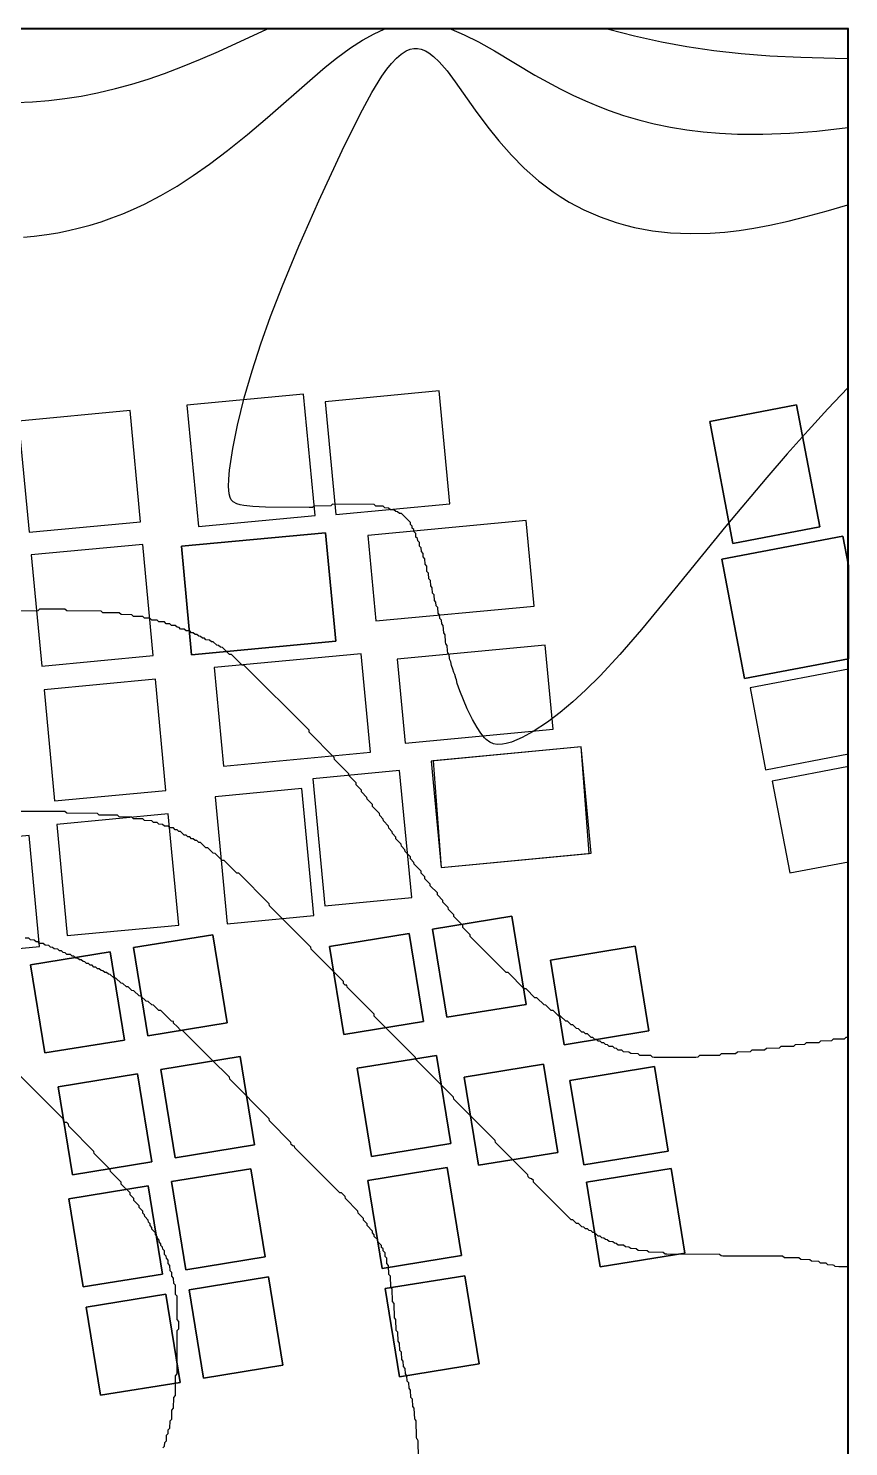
# Model space of a CAD drawing. Header units: millimetres. Extents: x 0 to 1200, y 0 to 1080.
# Drawn here: x 973.1 to 1200, y 687.6 to 1080 of the extents above; entities that cross this region are included whole.
import ezdxf

# ---------------------------------------------------------------- set-up
doc = ezdxf.new("R2010")
doc.units = ezdxf.units.MM
for name, color, linetype in [('BLDG_BOX_RASTER', 1, 'Continuous'), ('BLDG_FOOTPRINT_RASTER', 12, 'Continuous'), ('CONTOUR_44', 5, 'Continuous'), ('CONTOUR_45', 5, 'Continuous'), ('CONTOUR_46', 150, 'Continuous'), ('CONTOUR_47', 150, 'Continuous'), ('CONTOUR_48', 130, 'Continuous'), ('CONTOUR_49', 90, 'Continuous'), ('CONTOUR_50', 90, 'Continuous'), ('CONTOUR_51', 3, 'Continuous'), ('CONTOUR_52', 60, 'Continuous'), ('CONTOUR_53', 50, 'Continuous'), ('MODEL_BOUNDARY', 7, 'Continuous')]:
    doc.layers.add(name, color=color, linetype=linetype)

msp = doc.modelspace()

# ---------------------------------------------------------------- linework, layer by layer
at = {"layer": 'BLDG_BOX_RASTER'}
for points in [[(1052.45, 945.21, 98.07), (1049.27, 978.8, 97.63), (1016.99, 975.74, 98.21), (1020.17, 942.16, 98.34), (1052.45, 945.21, 98.07)], [(1058.14, 945.46, 98.06), (1089.73, 948.45, 97.42), (1086.78, 979.71, 96), (1055.18, 976.72, 97.48), (1058.14, 945.46, 98.06)], [(973.33, 940.6, 98.87), (1004.16, 943.52, 98.46), (1001.25, 974.25, 98.29), (970.42, 971.34, 98.08), (973.33, 940.6, 98.87)], [(1161.58, 971.23, 96.57), (1168, 937.52, 98.2), (1192, 942.09, 99.27), (1185.58, 975.8, 97.37), (1161.58, 971.23, 96.57)], [(1067.02, 939.69, 98.13), (1069.26, 916.04, 98.53), (1113.05, 920.18, 97.74), (1110.81, 943.83, 97.23), (1067.02, 939.69, 98.13)], [(1018.29, 906.69, 100.14), (1058.16, 910.46, 98.97), (1055.32, 940.47, 98.19), (1015.45, 936.7, 98.7), (1018.29, 906.69, 100.14)], [(1171.24, 900.11, 98.61), (1200, 905.58, 99.71), (1200, 931.37, 99.95), (1198.44, 939.55, 99.76), (1164.95, 933.17, 98.19), (1171.24, 900.11, 98.61)], [(976.83, 903.56, 100.45), (1007.66, 906.48, 100.25), (1004.75, 937.21, 98.8), (973.93, 934.3, 99.16), (976.83, 903.56, 100.45)], [(1065.22, 906.99, 98.85), (1024.55, 903.15, 100.15), (1027.13, 875.86, 100.92), (1067.8, 879.71, 99.52), (1065.22, 906.99, 98.85)], [(1077.34, 882.23, 99.01), (1118.27, 886.11, 98.01), (1116.07, 909.33, 97.87), (1075.14, 905.46, 98.55), (1077.34, 882.23, 99.01)], [(1200, 902.73, 99.63), (1172.74, 897.54, 98.63), (1177.05, 874.89, 98.4), (1200, 879.26, 98.77), (1200, 902.73, 99.63)], [(977.46, 897, 100.67), (980.36, 866.26, 101.87), (1011.19, 869.18, 101.52), (1008.28, 899.92, 100.44), (977.46, 897, 100.67)], [(1087.33, 847.85, 99.64), (1128.78, 851.77, 98.03), (1125.99, 881.19, 98.04), (1084.55, 877.27, 98.8), (1087.33, 847.85, 99.64)], [(1200, 875.78, 98.63), (1178.89, 871.77, 98.36), (1183.73, 846.33, 98.12), (1200, 849.43, 98.4), (1200, 875.78, 98.63)], [(1055.16, 837.25, 101.41), (1079.15, 839.52, 100.34), (1075.82, 874.66, 99.31), (1051.84, 872.39, 100.34), (1055.16, 837.25, 101.41)], [(1052.12, 834.53, 101.63), (1048.79, 869.67, 100.53), (1024.81, 867.4, 101.31), (1028.13, 832.26, 102.5), (1052.12, 834.53, 101.63)], [(1011.81, 862.65, 101.82), (980.98, 859.74, 102.17), (983.89, 829, 103.73), (1014.72, 831.92, 102.88), (1011.81, 862.65, 101.82)], [(945.41, 823.04, 104.56), (976.24, 825.96, 104.04), (973.33, 856.7, 102.36), (942.51, 853.78, 102.62), (945.41, 823.04, 104.56)], [(1088.85, 806.4, 101.2), (1110.82, 809.97, 100.17), (1106.85, 834.36, 99.13), (1084.89, 830.79, 100.4), (1088.85, 806.4, 101.2)], [(1024.15, 829.25, 102.72), (1002.19, 825.68, 103.46), (1006.16, 801.29, 104.32), (1028.12, 804.86, 103.48), (1024.15, 829.25, 102.72)], [(1082.38, 805.21, 101.51), (1078.42, 829.6, 100.73), (1056.46, 826.03, 101.77), (1060.42, 801.64, 102.46), (1082.38, 805.21, 101.51)], [(995.72, 824.49, 103.68), (973.76, 820.92, 104.32), (977.72, 796.53, 105.41), (999.68, 800.1, 104.56), (995.72, 824.49, 103.68)], [(1144.72, 802.63, 99.71), (1140.92, 826.04, 98.36), (1117.5, 822.23, 99.28), (1121.31, 798.82, 100.33), (1144.72, 802.63, 99.71)], [(1031.73, 795.51, 103.68), (1009.77, 791.95, 104.53), (1013.73, 767.56, 105.17), (1035.69, 771.13, 104.31), (1031.73, 795.51, 103.68)], [(1064.03, 792.3, 102.65), (1068, 767.91, 103.32), (1089.96, 771.48, 102.42), (1085.99, 795.87, 101.73), (1064.03, 792.3, 102.65)], [(1097.6, 765.46, 102.34), (1119.56, 769.03, 101.59), (1115.6, 793.42, 100.76), (1093.64, 789.85, 101.67), (1097.6, 765.46, 102.34)], [(1150.13, 769.35, 101.13), (1146.33, 792.75, 100.14), (1122.91, 788.94, 100.74), (1126.72, 765.54, 101.55), (1150.13, 769.35, 101.13)], [(1007.26, 766.37, 105.46), (1003.3, 790.75, 104.78), (981.33, 787.19, 105.69), (985.3, 762.8, 106.22), (1007.26, 766.37, 105.46)], [(1034.68, 764.51, 104.51), (1012.71, 760.94, 105.41), (1016.68, 736.55, 105.79), (1038.64, 740.12, 104.87), (1034.68, 764.51, 104.51)], [(1092.9, 740.47, 103.18), (1088.94, 764.86, 102.66), (1066.98, 761.29, 103.58), (1070.94, 736.9, 104.03), (1092.9, 740.47, 103.18)], [(1150.91, 764.55, 101.29), (1127.5, 760.75, 101.68), (1131.3, 737.34, 102.33), (1154.72, 741.15, 101.99), (1150.91, 764.55, 101.29)], [(984.28, 756.18, 106.36), (988.24, 731.79, 106.6), (1010.21, 735.36, 106.05), (1006.24, 759.75, 105.71), (984.28, 756.18, 106.36)], [(1043.51, 710.16, 104.94), (1039.54, 734.55, 104.91), (1017.58, 730.98, 105.82), (1021.55, 706.59, 105.7), (1043.51, 710.16, 104.94)], [(1097.77, 710.51, 103.59), (1093.81, 734.9, 103.27), (1071.85, 731.33, 104.04), (1075.81, 706.94, 104.04), (1097.77, 710.51, 103.59)], [(989.15, 726.22, 106.62), (993.11, 701.83, 106.56), (1015.07, 705.4, 105.95), (1011.11, 729.79, 106.06), (989.15, 726.22, 106.62)]]:
    msp.add_polyline3d(points, close=True, dxfattribs=at)
at = {"layer": 'BLDG_FOOTPRINT_RASTER'}
for points in [[(1016.99, 975.74, 98.21), (1020.17, 942.16, 98.34), (1052.45, 945.21, 98.07), (1049.27, 978.8, 97.63), (1016.99, 975.74, 98.21)], [(1055.18, 976.72, 97.48), (1058.14, 945.46, 98.06), (1089.73, 948.45, 97.42), (1086.78, 979.71, 96), (1055.18, 976.72, 97.48)], [(970.42, 971.34, 98.08), (973.33, 940.6, 98.87), (1004.16, 943.52, 98.46), (1001.25, 974.25, 98.29), (970.42, 971.34, 98.08)], [(1185.58, 975.8, 97.37), (1192, 942.09, 99.27), (1168, 937.52, 98.2), (1161.58, 971.23, 96.57), (1185.58, 975.8, 97.37)], [(1067.02, 939.69, 98.13), (1069.26, 916.04, 98.53), (1113.05, 920.18, 97.74), (1110.81, 943.83, 97.23), (1067.02, 939.69, 98.13)], [(1018.29, 906.69, 100.14), (1015.45, 936.7, 98.7), (1055.32, 940.47, 98.19), (1058.16, 910.46, 98.97), (1018.29, 906.69, 100.14)], [(1198.44, 939.55, 99.76), (1200, 931.37, 99.95), (1200, 905.58, 99.71), (1171.24, 900.11, 98.61), (1164.95, 933.17, 98.19), (1198.44, 939.55, 99.76)], [(973.93, 934.3, 99.16), (976.83, 903.56, 100.45), (1007.66, 906.48, 100.25), (1004.75, 937.21, 98.8), (973.93, 934.3, 99.16)], [(1024.55, 903.15, 100.15), (1027.13, 875.86, 100.92), (1067.8, 879.71, 99.52), (1065.22, 906.99, 98.85), (1024.55, 903.15, 100.15)], [(1075.14, 905.46, 98.55), (1077.34, 882.23, 99.01), (1118.27, 886.11, 98.01), (1116.07, 909.33, 97.87), (1075.14, 905.46, 98.55)], [(1172.74, 897.54, 98.63), (1177.05, 874.89, 98.4), (1200, 879.26, 98.77), (1200, 902.73, 99.63), (1172.74, 897.54, 98.63)], [(977.46, 897, 100.67), (980.36, 866.26, 101.87), (1011.19, 869.18, 101.52), (1008.28, 899.92, 100.44), (977.46, 897, 100.67)], [(1085.06, 877.32, 98.77), (1087.33, 847.85, 99.64), (1128.26, 851.72, 98.03), (1125.99, 881.19, 98.04), (1085.06, 877.32, 98.77)], [(1178.89, 871.77, 98.36), (1183.73, 846.33, 98.12), (1200, 849.43, 98.4), (1200, 875.78, 98.63), (1178.89, 871.77, 98.36)], [(1051.84, 872.39, 100.34), (1055.16, 837.25, 101.41), (1079.15, 839.52, 100.34), (1075.82, 874.66, 99.31), (1051.84, 872.39, 100.34)], [(1024.81, 867.4, 101.31), (1028.13, 832.26, 102.5), (1052.12, 834.53, 101.63), (1048.79, 869.67, 100.53), (1024.81, 867.4, 101.31)], [(980.98, 859.74, 102.17), (983.89, 829, 103.73), (1014.72, 831.92, 102.88), (1011.81, 862.65, 101.82), (980.98, 859.74, 102.17)], [(942.51, 853.78, 102.62), (945.41, 823.04, 104.56), (976.24, 825.96, 104.04), (973.33, 856.7, 102.36), (942.51, 853.78, 102.62)], [(1084.89, 830.79, 100.4), (1106.85, 834.36, 99.13), (1110.82, 809.97, 100.17), (1088.85, 806.4, 101.2), (1084.89, 830.79, 100.4)], [(1002.19, 825.68, 103.46), (1024.15, 829.25, 102.72), (1028.12, 804.86, 103.48), (1006.16, 801.29, 104.32), (1002.19, 825.68, 103.46)], [(1056.46, 826.03, 101.77), (1078.42, 829.6, 100.73), (1082.38, 805.21, 101.51), (1060.42, 801.64, 102.46), (1056.46, 826.03, 101.77)], [(973.76, 820.92, 104.32), (995.72, 824.49, 103.68), (999.68, 800.1, 104.56), (977.72, 796.53, 105.41), (973.76, 820.92, 104.32)], [(1117.5, 822.23, 99.28), (1140.92, 826.04, 98.36), (1144.72, 802.63, 99.71), (1121.31, 798.82, 100.33), (1117.5, 822.23, 99.28)], [(1009.77, 791.95, 104.53), (1031.73, 795.51, 103.68), (1035.69, 771.13, 104.31), (1013.73, 767.56, 105.17), (1009.77, 791.95, 104.53)], [(1064.03, 792.3, 102.65), (1085.99, 795.87, 101.73), (1089.96, 771.48, 102.42), (1068, 767.91, 103.32), (1064.03, 792.3, 102.65)], [(1093.64, 789.85, 101.67), (1115.6, 793.42, 100.76), (1119.56, 769.03, 101.59), (1097.6, 765.46, 102.34), (1093.64, 789.85, 101.67)], [(1122.91, 788.94, 100.74), (1146.33, 792.75, 100.14), (1150.13, 769.35, 101.13), (1126.72, 765.54, 101.55), (1122.91, 788.94, 100.74)], [(981.33, 787.19, 105.69), (1003.3, 790.75, 104.78), (1007.26, 766.37, 105.46), (985.3, 762.8, 106.22), (981.33, 787.19, 105.69)], [(1012.71, 760.94, 105.41), (1034.68, 764.51, 104.51), (1038.64, 740.12, 104.87), (1016.68, 736.55, 105.79), (1012.71, 760.94, 105.41)], [(1066.98, 761.29, 103.58), (1088.94, 764.86, 102.66), (1092.9, 740.47, 103.18), (1070.94, 736.9, 104.03), (1066.98, 761.29, 103.58)], [(1127.5, 760.75, 101.68), (1150.91, 764.55, 101.29), (1154.72, 741.15, 101.99), (1131.3, 737.34, 102.33), (1127.5, 760.75, 101.68)], [(984.28, 756.18, 106.36), (1006.24, 759.75, 105.71), (1010.21, 735.36, 106.05), (988.24, 731.79, 106.6), (984.28, 756.18, 106.36)], [(1017.58, 730.98, 105.82), (1039.54, 734.55, 104.91), (1043.51, 710.16, 104.94), (1021.55, 706.59, 105.7), (1017.58, 730.98, 105.82)], [(1071.85, 731.33, 104.04), (1093.81, 734.9, 103.27), (1097.77, 710.51, 103.59), (1075.81, 706.94, 104.04), (1071.85, 731.33, 104.04)], [(989.15, 726.22, 106.62), (1011.11, 729.79, 106.06), (1015.07, 705.4, 105.95), (993.11, 701.83, 106.56), (989.15, 726.22, 106.62)]]:
    msp.add_polyline3d(points, close=True, dxfattribs=at)
at = {"layer": 'CONTOUR_44'}
msp.add_polyline3d([(0.25, 0.25, 88), (1199.75, 0.25, 88), (1199.75, 1079.75, 88), (0.25, 1079.75, 88), (0.25, 0.25, 88)], close=True, dxfattribs=at)
at = {"layer": 'CONTOUR_45'}
msp.add_polyline3d([(0.25, 0.25, 90), (1199.75, 0.25, 90), (1199.75, 1079.75, 90), (0.25, 1079.75, 90), (0.25, 0.25, 90)], close=True, dxfattribs=at)
at = {"layer": 'CONTOUR_46'}
msp.add_polyline3d([(0.25, 0.25, 92), (1199.75, 0.25, 92), (1199.75, 1079.75, 92), (0.25, 1079.75, 92)], dxfattribs=at)
at = {"layer": 'CONTOUR_47'}
msp.add_polyline3d([(0.25, 0.25, 94), (1199.75, 0.25, 94), (1199.75, 1079.75, 94), (0.25, 1079.75, 94)], dxfattribs=at)
at = {"layer": 'CONTOUR_48'}
msp.add_polyline3d([(0.25, 0.25, 96), (1199.75, 0.25, 96), (1199.75, 1079.75, 96), (0.25, 1079.75, 96)], dxfattribs=at)
at = {"layer": 'CONTOUR_49'}
msp.add_polyline3d([(1199.75, 0.25, 98), (1199.75, 980.59, 98), (1194.28, 974.75, 98), (1188.81, 968.75, 98), (1183.03, 962.25, 98), (1177.38, 955.75, 98), (1166.03, 942.25, 98), (1148.75, 920.94, 98), (1142.75, 913.68, 98), (1136.75, 906.75, 98), (1131.25, 900.84, 98), (1127.25, 896.87, 98), (1123.75, 893.67, 98), (1120.25, 890.73, 98), (1116.75, 888.09, 98), (1112.75, 885.47, 98), (1109.75, 883.83, 98), (1106.75, 882.56, 98), (1105.25, 882.12, 98), (1104.25, 881.93, 98), (1102.75, 881.89, 98), (1101.75, 882.07, 98), (1100.75, 882.5, 98), (1099.75, 883.24, 98), (1099.25, 883.73, 98), (1098.25, 884.97, 98), (1097.25, 886.55, 98), (1095.98, 888.75, 98), (1094.53, 891.75, 98), (1092.45, 896.75, 98), (1091.75, 898.75, 98), (1091.57, 899.75, 98), (1091.32, 900.25, 98), (1091.06, 901.25, 98), (1090.8, 901.75, 98), (1090.54, 902.75, 98), (1090.12, 903.75, 98), (1090, 904.75, 98), (1089.73, 905.25, 98), (1089.58, 905.75, 98), (1089.47, 906.75, 98), (1089.18, 907.25, 98), (1089.05, 907.75, 98), (1088.94, 909.25, 98), (1088.62, 909.75, 98), (1088.51, 910.25, 98), (1088.4, 912.25, 98), (1088.04, 912.75, 98), (1087.87, 914.75, 98), (1087.49, 915.25, 98), (1087.38, 916.25, 98), (1086.98, 916.75, 98), (1086.87, 917.75, 98), (1086.48, 918.25, 98), (1086.35, 919.75, 98), (1085.95, 920.25, 98), (1085.85, 921.25, 98), (1085.45, 921.75, 98), (1085.34, 923.25, 98), (1084.93, 923.75, 98), (1084.83, 925.25, 98), (1084.41, 925.75, 98), (1084.32, 927.25, 98), (1083.89, 927.75, 98), (1083.82, 929.25, 98), (1083.38, 929.75, 98), (1083.31, 931.25, 98), (1082.87, 931.75, 98), (1082.8, 933.25, 98), (1082.35, 933.75, 98), (1082.3, 934.75, 98), (1081.84, 935.25, 98), (1081.8, 936.25, 98), (1081.33, 936.75, 98), (1081.29, 937.75, 98), (1080.82, 938.25, 98), (1080.75, 938.83, 98), (1080.33, 939.25, 98), (1080.29, 940.25, 98), (1079.81, 940.75, 98), (1079.75, 941.31, 98), (1079.31, 941.75, 98), (1079.28, 942.25, 98), (1078.8, 942.75, 98), (1078.78, 943.25, 98), (1076.29, 945.75, 98), (1075.75, 945.8, 98), (1075.25, 946.28, 98), (1074.75, 946.3, 98), (1074.25, 946.78, 98), (1073.25, 946.81, 98), (1072.75, 947.28, 98), (1071.75, 947.31, 98), (1071.25, 947.78, 98), (1069.25, 947.82, 98), (1068.75, 948.28, 98), (1057.25, 948.32, 98), (1056.75, 947.9, 98), (1052.25, 947.84, 98), (1052.04, 947.75, 98), (1051.75, 947.46, 98), (1050.75, 947.4, 98), (1038.75, 947.56, 98), (1035.25, 947.72, 98), (1032.75, 947.98, 98), (1031.75, 948.17, 98), (1030.75, 948.47, 98), (1029.75, 949.05, 98), (1029.25, 949.59, 98), (1028.9, 950.25, 98), (1028.63, 951.25, 98), (1028.48, 953.25, 98), (1028.55, 955.25, 98), (1028.78, 957.75, 98), (1029.67, 963.75, 98), (1030.98, 970.25, 98), (1032.84, 977.75, 98), (1035, 985.25, 98), (1037.43, 992.75, 98), (1040.1, 1000.25, 98), (1043.39, 1008.75, 98), (1047.96, 1019.75, 98), (1053.48, 1032.25, 98), (1059.96, 1046.25, 98), (1064.87, 1056.25, 98), (1068.11, 1062.25, 98), (1070.89, 1066.75, 98), (1072.31, 1068.75, 98), (1073.52, 1070.25, 98), (1074.93, 1071.75, 98), (1076.25, 1072.88, 98), (1077.64, 1073.75, 98), (1078.75, 1074.2, 98), (1079.75, 1074.41, 98), (1080.75, 1074.41, 98), (1081.75, 1074.23, 98), (1082.98, 1073.75, 98), (1083.86, 1073.25, 98), (1085.2, 1072.25, 98), (1086.78, 1070.75, 98), (1088.93, 1068.25, 98), (1091.18, 1065.25, 98), (1096.75, 1057.37, 98), (1100.25, 1052.64, 98), (1103.25, 1048.88, 98), (1106.75, 1044.9, 98), (1110.25, 1041.36, 98), (1114.25, 1037.83, 98), (1118.25, 1034.81, 98), (1120.25, 1033.47, 98), (1122.75, 1031.94, 98), (1126.75, 1029.81, 98), (1131.25, 1027.84, 98), (1135.75, 1026.27, 98), (1138.25, 1025.56, 98), (1140.75, 1024.95, 98), (1145.75, 1024.02, 98), (1150.75, 1023.45, 98), (1156.25, 1023.21, 98), (1161.75, 1023.32, 98), (1165.75, 1023.62, 98), (1169.75, 1024.08, 98), (1173.75, 1024.69, 98), (1178.25, 1025.54, 98), (1183.25, 1026.65, 98), (1188.25, 1027.91, 98), (1193.75, 1029.43, 98), (1199.75, 1031.2, 98), (1199.75, 1079.75, 98), (51.67, 1079.75, 98)], dxfattribs=at)
at = {"layer": 'CONTOUR_50'}
for points in [[(971.75, 1022.22, 100), (974.75, 1022.51, 100), (978.25, 1022.97, 100), (981.25, 1023.47, 100), (984.25, 1024.07, 100), (987.25, 1024.77, 100), (990.25, 1025.58, 100), (993.25, 1026.51, 100), (996.25, 1027.55, 100), (999.25, 1028.7, 100), (1002.25, 1029.99, 100), (1005.25, 1031.39, 100), (1009.75, 1033.73, 100), (1014.25, 1036.36, 100), (1018.75, 1039.26, 100), (1023.25, 1042.42, 100), (1028.25, 1046.21, 100), (1033.75, 1050.67, 100), (1039.25, 1055.36, 100), (1051.69, 1066.25, 100), (1055.26, 1069.25, 100), (1058.39, 1071.75, 100), (1062.25, 1074.58, 100), (1065.59, 1076.75, 100), (1068.75, 1078.49, 100), (1071.57, 1079.75, 100), (880.01, 1079.75, 100)], [(1199.75, 0.25, 100), (1199.75, 800.82, 100), (1199.25, 800.81, 100), (1198.75, 800.38, 100), (1195.75, 800.31, 100), (1195.25, 799.87, 100), (1192.25, 799.8, 100), (1191.75, 799.36, 100), (1188.25, 799.3, 100), (1187.75, 798.85, 100), (1185.25, 798.8, 100), (1184.75, 798.35, 100), (1181.25, 798.29, 100), (1180.75, 797.84, 100), (1177.25, 797.79, 100), (1176.75, 797.34, 100), (1173.25, 797.29, 100), (1172.75, 796.84, 100), (1169.25, 796.79, 100), (1168.75, 796.33, 100), (1164.75, 796.29, 100), (1164.25, 795.83, 100), (1158.75, 795.79, 100), (1158.25, 795.33, 100), (1157.75, 795.31, 100), (1146.25, 795.31, 100), (1145.75, 795.34, 100), (1145.25, 795.79, 100), (1142.25, 795.84, 100), (1141.75, 796.29, 100), (1139.75, 796.34, 100), (1139.25, 796.79, 100), (1137.75, 796.84, 100), (1137.25, 797.3, 100), (1136.25, 797.34, 100), (1135.84, 797.75, 100), (1135.25, 797.83, 100), (1134.75, 798.29, 100), (1133.75, 798.33, 100), (1133.33, 798.75, 100), (1132.75, 798.83, 100), (1132.25, 799.3, 100), (1131.75, 799.32, 100), (1131.25, 799.79, 100), (1130.75, 799.82, 100), (1130.25, 800.29, 100), (1129.75, 800.32, 100), (1129.25, 800.79, 100), (1128.75, 800.82, 100), (1127.75, 801.79, 100), (1127.25, 801.81, 100), (1126.75, 802.29, 100), (1126.25, 802.32, 100), (1125.3, 803.25, 100), (1124.75, 803.32, 100), (1123.75, 804.29, 100), (1123.25, 804.31, 100), (1122.25, 805.29, 100), (1121.75, 805.31, 100), (1120.3, 806.75, 100), (1119.75, 806.81, 100), (1118.25, 808.28, 100), (1117.75, 808.31, 100), (1116.25, 809.78, 100), (1115.75, 809.81, 100), (1113.79, 811.75, 100), (1113.25, 811.81, 100), (1110.79, 814.25, 100), (1110.25, 814.3, 100), (1105.79, 818.75, 100), (1105.25, 818.8, 100), (1095.3, 828.75, 100), (1095.28, 829.25, 100), (1093.3, 831.25, 100), (1093.25, 831.79, 100), (1090.8, 834.25, 100), (1090.78, 834.75, 100), (1089.3, 836.25, 100), (1089.28, 836.75, 100), (1087.8, 838.25, 100), (1087.78, 838.75, 100), (1086.3, 840.25, 100), (1086.25, 840.79, 100), (1084.3, 842.75, 100), (1084.28, 843.25, 100), (1082.8, 844.75, 100), (1082.78, 845.25, 100), (1081.8, 846.25, 100), (1081.75, 846.79, 100), (1079.8, 848.75, 100), (1079.78, 849.25, 100), (1078.8, 850.25, 100), (1078.78, 850.75, 100), (1077.3, 852.25, 100), (1077.28, 852.75, 100), (1076.3, 853.75, 100), (1076.25, 854.29, 100), (1074.81, 855.75, 100), (1074.78, 856.25, 100), (1073.8, 857.25, 100), (1073.78, 857.75, 100), (1072.8, 858.75, 100), (1072.78, 859.25, 100), (1071.31, 860.75, 100), (1071.28, 861.25, 100), (1070.3, 862.25, 100), (1070.28, 862.75, 100), (1068.31, 864.75, 100), (1068.28, 865.25, 100), (1066.81, 866.75, 100), (1066.78, 867.25, 100), (1065.31, 868.75, 100), (1065.28, 869.25, 100), (1063.81, 870.75, 100), (1063.75, 871.29, 100), (1061.81, 873.25, 100), (1061.75, 873.79, 100), (1057.82, 877.75, 100), (1057.75, 878.3, 100), (1050.82, 885.25, 100), (1050.75, 885.8, 100), (1032.8, 903.75, 100), (1032.25, 903.82, 100), (1029.29, 906.75, 100), (1028.75, 906.81, 100), (1026.79, 908.75, 100), (1026.25, 908.8, 100), (1025.75, 909.28, 100), (1025.25, 909.31, 100), (1024.25, 910.28, 100), (1023.75, 910.3, 100), (1023.25, 910.78, 100), (1022.25, 910.81, 100), (1021.81, 911.25, 100), (1021.25, 911.3, 100), (1020.75, 911.78, 100), (1020.25, 911.8, 100), (1019.75, 912.28, 100), (1019.25, 912.3, 100), (1018.75, 912.78, 100), (1018.25, 912.8, 100), (1017.75, 913.28, 100), (1016.75, 913.3, 100), (1016.25, 913.78, 100), (1015.25, 913.81, 100), (1014.81, 914.25, 100), (1014.25, 914.3, 100), (1013.75, 914.78, 100), (1012.75, 914.8, 100), (1012.25, 915.28, 100), (1011.25, 915.3, 100), (1010.75, 915.78, 100), (1009.25, 915.8, 100), (1008.75, 916.28, 100), (1007.25, 916.3, 100), (1006.75, 916.78, 100), (1005.25, 916.8, 100), (1004.75, 917.28, 100), (1002.25, 917.3, 100), (1001.75, 917.78, 100), (998.75, 917.81, 100), (998.25, 918.28, 100), (993.75, 918.31, 100), (993.25, 918.78, 100), (983.75, 918.81, 100), (983.25, 919.28, 100), (979.75, 919.28, 100), (976.25, 919.28, 100), (975.75, 918.81, 100), (970.75, 918.78, 100)]]:
    msp.add_polyline3d(points, dxfattribs=at)
msp.add_polyline3d([(1169.25, 1050.74, 100), (1176.25, 1050.71, 100), (1183.75, 1051.01, 100), (1191.25, 1051.6, 100), (1199.75, 1052.55, 100), (1199.75, 1079.75, 100), (1090.07, 1079.75, 100), (1093.66, 1078.25, 100), (1097.62, 1076.25, 100), (1102.03, 1073.75, 100), (1113.25, 1067.09, 100), (1120.25, 1063.26, 100), (1123.75, 1061.52, 100), (1127.25, 1059.92, 100), (1130.75, 1058.45, 100), (1133.75, 1057.3, 100), (1137.75, 1055.92, 100), (1142.25, 1054.59, 100), (1146.25, 1053.59, 100), (1150.75, 1052.65, 100), (1155.25, 1051.91, 100), (1159.75, 1051.36, 100), (1164.25, 1050.98, 100), (1169.25, 1050.74, 100)], close=True, dxfattribs=at)
at = {"layer": 'CONTOUR_51'}
for points in [[(969.75, 1059.51, 102), (974.25, 1059.68, 102), (978.75, 1060.03, 102), (983.25, 1060.57, 102), (987.75, 1061.28, 102), (992.25, 1062.16, 102), (997.25, 1063.34, 102), (1001.75, 1064.58, 102), (1006.25, 1065.98, 102), (1010.75, 1067.52, 102), (1015.75, 1069.41, 102), (1020.75, 1071.44, 102), (1025.75, 1073.61, 102), (1039.1, 1079.75, 102), (903.86, 1079.75, 102)], [(1199.75, 271.19, 102), (1199.75, 737.39, 102), (1197.25, 737.4, 102), (1196.25, 737.47, 102), (1195.97, 737.75, 102), (1195.75, 737.85, 102), (1194.25, 737.94, 102), (1193.75, 738.34, 102), (1192.25, 738.42, 102), (1191.75, 738.83, 102), (1189.75, 738.9, 102), (1189.25, 739.32, 102), (1186.75, 739.39, 102), (1186.25, 739.81, 102), (1182.25, 739.88, 102), (1181.75, 740.31, 102), (1165.25, 740.34, 102), (1164.75, 740.37, 102), (1164.25, 740.8, 102), (1149.75, 740.85, 102), (1149.25, 740.88, 102), (1148.75, 741.31, 102), (1144.75, 741.39, 102), (1144.25, 741.82, 102), (1141.75, 741.9, 102), (1141.25, 742.32, 102), (1139.75, 742.4, 102), (1139.25, 742.82, 102), (1138.25, 742.89, 102), (1137.75, 743.32, 102), (1136.25, 743.4, 102), (1135.75, 743.84, 102), (1135.25, 743.88, 102), (1134.75, 744.32, 102), (1133.75, 744.4, 102), (1133.25, 744.84, 102), (1132.75, 744.89, 102), (1132.25, 745.33, 102), (1131.75, 745.38, 102), (1131.25, 745.83, 102), (1130.75, 745.89, 102), (1129.75, 746.82, 102), (1129.25, 746.87, 102), (1128.75, 747.33, 102), (1128.25, 747.37, 102), (1127.75, 747.83, 102), (1127.25, 747.88, 102), (1126.75, 748.33, 102), (1126.25, 748.39, 102), (1125.36, 749.25, 102), (1125.25, 749.33, 102), (1124.75, 749.38, 102), (1123.75, 750.33, 102), (1123.25, 750.39, 102), (1112.84, 760.75, 102), (1112.8, 761.25, 102), (1112.31, 761.75, 102), (1111.75, 761.86, 102), (1111.36, 762.25, 102), (1111.25, 762.82, 102), (1102.33, 771.75, 102), (1102.25, 772.3, 102), (1090.82, 783.75, 102), (1090.75, 784.3, 102), (1080.31, 794.75, 102), (1080.25, 795.3, 102), (1068.81, 806.75, 102), (1068.75, 807.29, 102), (1061.31, 814.75, 102), (1061.25, 815.29, 102), (1060.75, 815.33, 102), (1060.33, 815.75, 102), (1060.25, 816.3, 102), (1051.32, 825.25, 102), (1051.25, 825.8, 102), (1039.82, 837.25, 102), (1039.75, 837.8, 102), (1031.3, 846.25, 102), (1030.75, 846.31, 102), (1027.3, 849.75, 102), (1026.75, 849.81, 102), (1024.8, 851.75, 102), (1024.25, 851.81, 102), (1022.8, 853.25, 102), (1022.25, 853.31, 102), (1020.75, 854.78, 102), (1020.25, 854.8, 102), (1019.75, 855.28, 102), (1019.25, 855.31, 102), (1018.75, 855.79, 102), (1018.25, 855.81, 102), (1017.75, 856.29, 102), (1017.25, 856.31, 102), (1016.75, 856.79, 102), (1016.25, 856.81, 102), (1015.25, 857.78, 102), (1014.75, 857.8, 102), (1014.3, 858.25, 102), (1013.75, 858.3, 102), (1013.25, 858.78, 102), (1012.25, 858.81, 102), (1011.75, 859.28, 102), (1010.75, 859.31, 102), (1010.25, 859.78, 102), (1009.25, 859.81, 102), (1008.75, 860.28, 102), (1007.75, 860.31, 102), (1007.25, 860.78, 102), (1005.25, 860.82, 102), (1004.75, 861.28, 102), (1002.25, 861.32, 102), (1001.75, 861.78, 102), (998.25, 861.82, 102), (997.75, 862.28, 102), (992.75, 862.33, 102), (992.25, 862.79, 102), (983.75, 862.83, 102), (983.25, 863.29, 102), (890.25, 863.29, 102)]]:
    msp.add_polyline3d(points, dxfattribs=at)
msp.add_polyline3d([(1196.25, 1071.75, 102), (1199.75, 1071.69, 102), (1199.75, 1079.75, 102), (1133.61, 1079.75, 102), (1140.75, 1077.91, 102), (1148.25, 1076.26, 102), (1155.25, 1074.99, 102), (1162.75, 1073.89, 102), (1170.25, 1073.07, 102), (1178.25, 1072.44, 102), (1186.75, 1072.02, 102), (1196.25, 1071.75, 102)], close=True, dxfattribs=at)
at = {"layer": 'CONTOUR_52'}
msp.add_polyline3d([(1081.15, 679.75, 104), (1080.9, 689.25, 104), (1080.75, 689.57, 104), (1080.57, 689.75, 104), (1080.48, 690.25, 104), (1080.37, 694.75, 104), (1080.25, 694.99, 104), (1079.99, 695.25, 104), (1079.85, 698.25, 104), (1079.46, 698.75, 104), (1079.34, 700.75, 104), (1078.94, 701.25, 104), (1078.84, 703.25, 104), (1078.43, 703.75, 104), (1078.34, 705.25, 104), (1077.92, 705.75, 104), (1077.83, 707.25, 104), (1077.42, 707.75, 104), (1077.33, 709.25, 104), (1076.91, 709.75, 104), (1076.83, 711.25, 104), (1076.41, 711.75, 104), (1076.32, 713.75, 104), (1075.9, 714.25, 104), (1075.82, 716.25, 104), (1075.39, 716.75, 104), (1075.31, 719.25, 104), (1074.88, 719.75, 104), (1074.81, 722.75, 104), (1074.37, 723.25, 104), (1074.3, 727.25, 104), (1073.85, 727.75, 104), (1073.79, 731.25, 104), (1073.34, 731.75, 104), (1073.29, 734.75, 104), (1072.83, 735.25, 104), (1072.78, 737.75, 104), (1072.32, 738.25, 104), (1072.28, 739.75, 104), (1071.81, 740.25, 104), (1071.78, 741.25, 104), (1071.3, 741.75, 104), (1071.25, 742.31, 104), (1070.81, 742.75, 104), (1070.78, 743.25, 104), (1069.81, 744.25, 104), (1069.75, 744.8, 104), (1068.81, 745.75, 104), (1068.79, 746.25, 104), (1068.31, 746.75, 104), (1068.28, 747.25, 104), (1066.81, 748.75, 104), (1066.79, 749.25, 104), (1065.81, 750.25, 104), (1065.79, 750.75, 104), (1064.31, 752.25, 104), (1064.25, 752.8, 104), (1060.81, 756.25, 104), (1060.75, 756.79, 104), (1059.75, 757.79, 104), (1059.25, 757.82, 104), (1046.82, 770.25, 104), (1046.75, 770.79, 104), (1046.25, 770.84, 104), (1045.84, 771.25, 104), (1045.75, 771.8, 104), (1039.82, 777.75, 104), (1039.75, 778.3, 104), (1028.82, 789.25, 104), (1028.75, 789.8, 104), (1023.81, 794.75, 104), (1015.8, 802.75, 104), (1015.25, 802.82, 104), (1014.25, 803.81, 104), (1013.31, 804.75, 104), (1013.25, 805.28, 104), (1012.75, 805.31, 104), (1009.8, 808.25, 104), (1009.25, 808.31, 104), (1007.75, 809.79, 104), (1007.25, 809.81, 104), (1006.25, 810.79, 104), (1005.75, 810.82, 104), (1004.25, 812.29, 104), (1003.75, 812.31, 104), (1002.3, 813.75, 104), (1001.75, 813.81, 104), (1000.75, 814.79, 104), (1000.25, 814.81, 104), (999.25, 815.79, 104), (998.75, 815.81, 104), (997.3, 817.25, 104), (996.75, 817.31, 104), (995.75, 818.28, 104), (995.25, 818.3, 104), (994.75, 818.78, 104), (994.25, 818.81, 104), (993.75, 819.28, 104), (993.25, 819.31, 104), (992.75, 819.78, 104), (992.25, 819.81, 104), (991.75, 820.29, 104), (991.25, 820.31, 104), (990.75, 820.79, 104), (990.25, 820.81, 104), (989.75, 821.29, 104), (989.25, 821.31, 104), (988.75, 821.78, 104), (988.25, 821.81, 104), (987.75, 822.28, 104), (987.25, 822.31, 104), (986.75, 822.78, 104), (986.25, 822.8, 104), (985.75, 823.28, 104), (985.25, 823.3, 104), (984.75, 823.78, 104), (983.75, 823.81, 104), (983.31, 824.25, 104), (982.75, 824.31, 104), (982.25, 824.78, 104), (981.75, 824.8, 104), (981.25, 825.28, 104), (980.25, 825.31, 104), (979.81, 825.75, 104), (979.25, 825.8, 104), (978.75, 826.28, 104), (977.75, 826.31, 104), (977.25, 826.78, 104), (976.25, 826.81, 104), (975.81, 827.25, 104), (975.25, 827.3, 104), (974.75, 827.78, 104), (973.75, 827.8, 104), (973.25, 828.28, 104), (972.25, 828.3, 104)], dxfattribs=at)
at = {"layer": 'CONTOUR_53'}
msp.add_polyline3d([(1010.34, 687.25, 106), (1010.8, 687.75, 106), (1010.84, 688.75, 106), (1011.29, 689.25, 106), (1011.34, 690.75, 106), (1011.8, 691.25, 106), (1011.83, 692.25, 106), (1012.29, 692.75, 106), (1012.34, 694.75, 106), (1012.79, 695.25, 106), (1012.84, 697.75, 106), (1013.29, 698.25, 106), (1013.34, 701.25, 106), (1013.79, 701.75, 106), (1013.84, 707.25, 106), (1014.29, 707.75, 106), (1014.33, 719.75, 106), (1014.79, 720.25, 106), (1014.79, 722.25, 106), (1014.33, 722.75, 106), (1014.28, 729.25, 106), (1013.82, 729.75, 106), (1013.78, 732.25, 106), (1013.32, 732.75, 106), (1013.28, 734.25, 106), (1012.81, 734.75, 106), (1012.79, 735.75, 106), (1012.32, 736.25, 106), (1012.28, 737.75, 106), (1011.81, 738.25, 106), (1011.78, 739.25, 106), (1011.31, 739.75, 106), (1011.25, 740.32, 106), (1010.82, 740.75, 106), (1010.78, 741.75, 106), (1010.31, 742.25, 106), (1010.25, 742.81, 106), (1009.81, 743.25, 106), (1009.79, 743.75, 106), (1009.31, 744.25, 106), (1009.29, 744.75, 106), (1008.81, 745.25, 106), (1008.79, 745.75, 106), (1008.31, 746.25, 106), (1008.29, 746.75, 106), (1007.32, 747.75, 106), (1007.29, 748.25, 106), (1006.81, 748.75, 106), (1006.79, 749.25, 106), (1006.31, 749.75, 106), (1006.29, 750.25, 106), (1005.31, 751.25, 106), (1005.29, 751.75, 106), (1004.81, 752.25, 106), (1004.78, 752.75, 106), (1003.81, 753.75, 106), (1003.79, 754.25, 106), (1002.31, 755.75, 106), (1002.29, 756.25, 106), (1001.31, 757.25, 106), (1001.25, 757.8, 106), (998.82, 760.25, 106), (998.75, 760.8, 106), (995.82, 763.75, 106), (995.75, 764.3, 106), (991.32, 768.75, 106), (991.25, 769.3, 106), (984.32, 776.25, 106), (984.25, 776.79, 106), (983.75, 777.29, 106), (983.25, 777.33, 106), (982.83, 777.75, 106), (982.75, 778.3, 106), (969.29, 791.75, 106)], dxfattribs=at)
at = {"layer": 'MODEL_BOUNDARY'}
msp.add_polyline3d([(0, 0, 86), (1200, 0, 86), (1200, 1080, 86), (0, 1080, 86)], close=True, dxfattribs=at)

doc.saveas('drawing.dxf')
